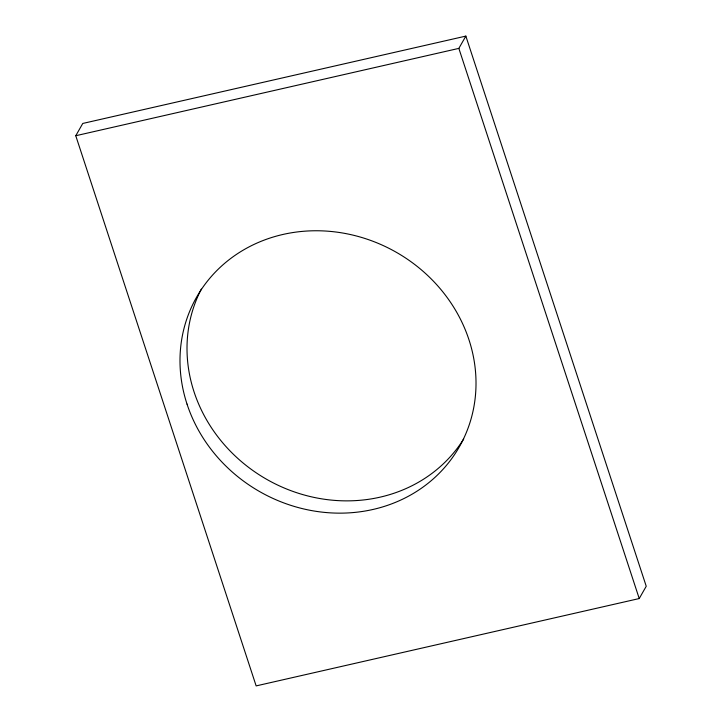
<?xml version="1.0" encoding="UTF-8"?>
<svg xmlns="http://www.w3.org/2000/svg" width="722" height="722" viewBox="0 0 722 722"><rect width="100%" height="100%" fill="white"/><g stroke="black" fill="none" stroke-linecap="round" stroke-linejoin="round"><path stroke-width="1.08" d="M75.765 135.736L82.768 123.453L465.852 36.1L646.235 586.264L639.232 598.547L256.148 685.9L75.765 135.736L458.849 48.383L465.852 36.1M458.849 48.383L639.232 598.547M463.704 438.976A151.187 137.785 29.7 0 1 266.662 479.318A151.187 137.785 29.7 0 1 201.321 289.125M187.025 404.103A151.187 137.785 29.7 0 0 437.532 474.95A151.187 137.785 29.7 0 0 359.457 236.816A151.187 137.785 29.7 0 0 187.025 404.103"/></g></svg>
